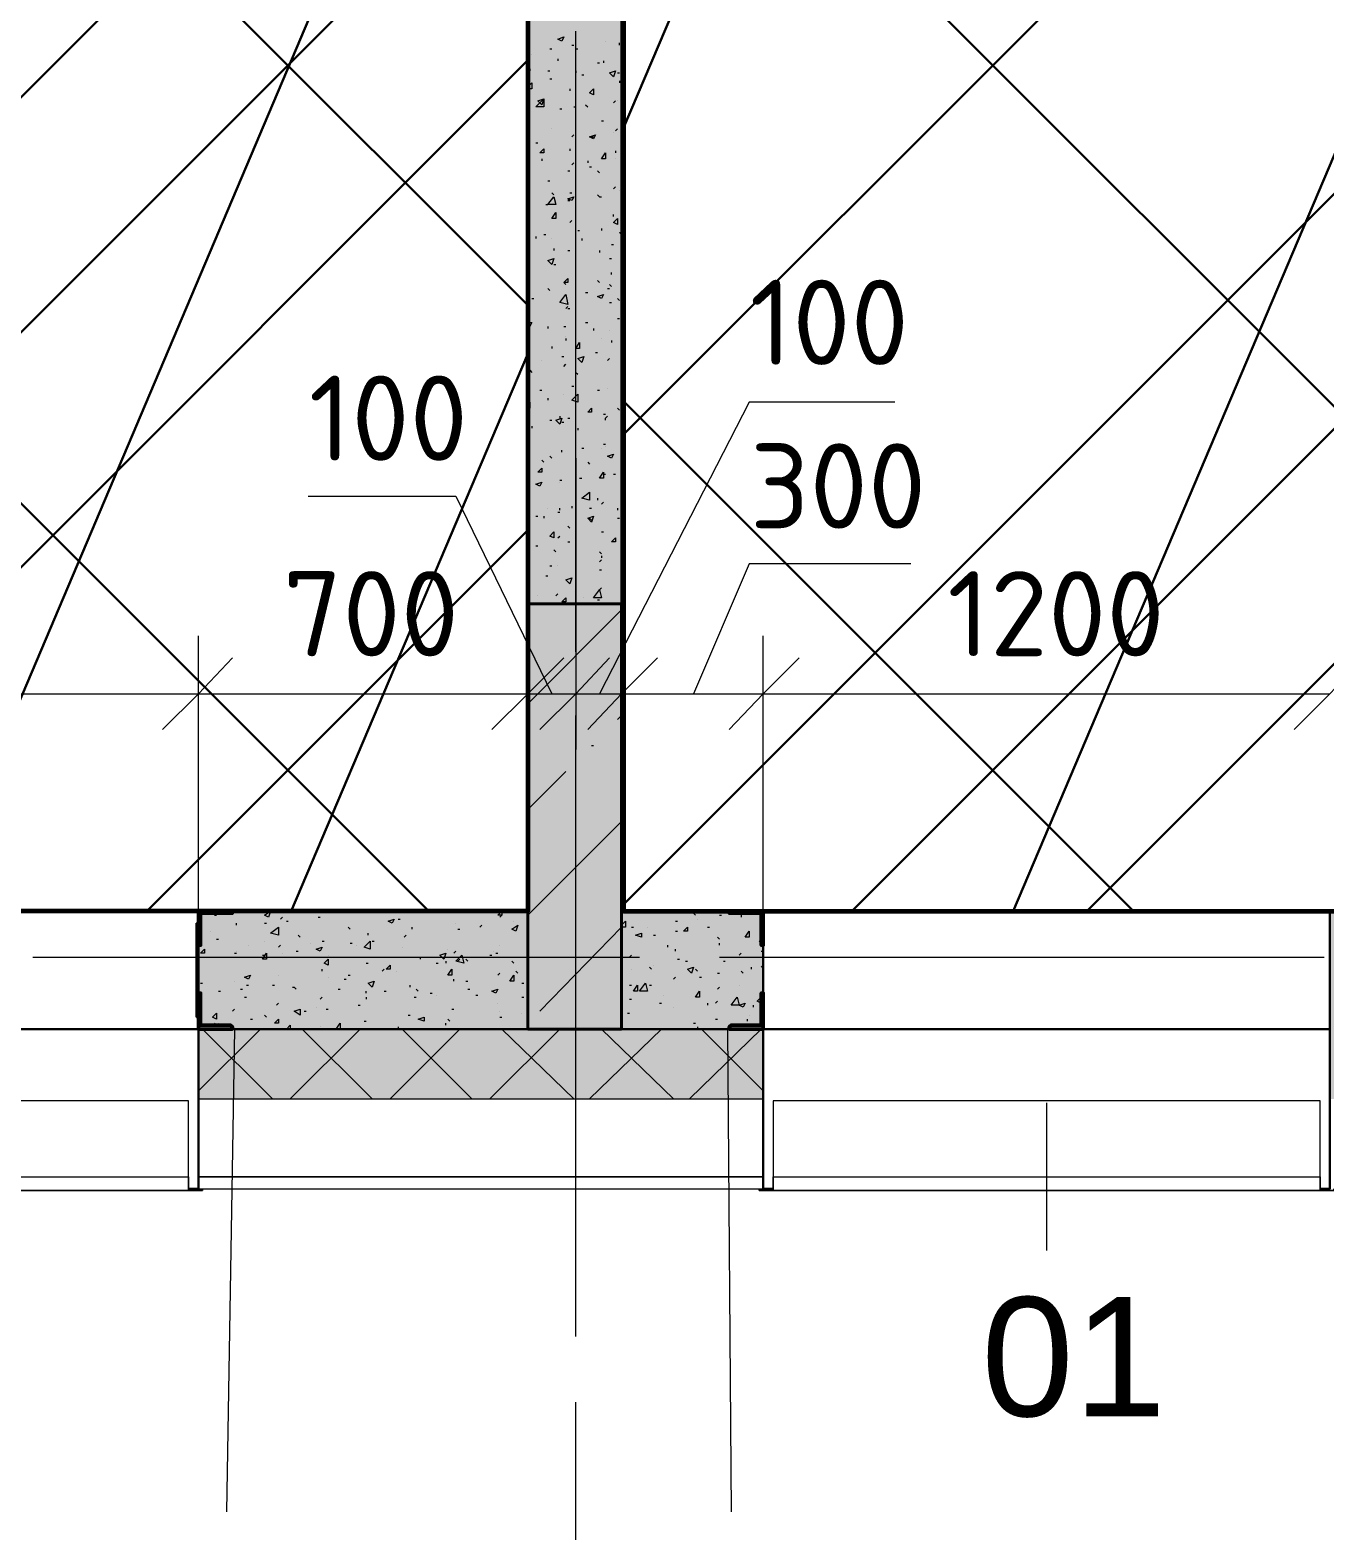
# Model space of a CAD drawing. Header units: millimetres. Extents: x -84737 to 172119, y -43083 to 59399.
# Drawn here: x 110847 to 113594, y 32030 to 35213 of the extents above; entities that cross this region are included whole.
import ezdxf

# ---------------------------------------------------------------- set-up
doc = ezdxf.new("R2010")
doc.units = ezdxf.units.MM
for name, color, linetype, lineweight in [('11) Плинтус ПЛ-2', 70, 'Continuous', 30), ('12) Наливной пол', 150, 'Continuous', 30), ('15) Штукатурка стен СТ-1.1', 161, 'Continuous', 60), ('16) Краска СТ-1.1 стена', 5, 'Continuous', 60), ('18) Краска ПТ-1 потолок', 31, 'Continuous', 30), ('20) Шпакл. баз. фин Стена', 40, 'Continuous', 60), ('22) Шпакл. баз. фин. Потолок', 102, 'Continuous', 30), ('8) Линолеум Л-1.1', 130, 'Continuous', 30)]:
    doc.layers.add(name, color=color, linetype=linetype, lineweight=lineweight)
doc.layers.add('PDF _Геометрия', color=7, linetype='Continuous')
doc.layers.add('PDF _Текст', color=7, linetype='Continuous')
doc.layers.add('PDF _Сплошная заливка', color=7, linetype='Continuous', true_color=0xffffff)
doc.styles.add('PDF GOSTCommon', font='arial.ttf')
doc.styles.add('PDF ISOCPEUR', font='isocpeur.ttf')

msp = doc.modelspace()

# ---------------------------------------------------------------- hatches: boundary and pattern name
at = {"layer": '12) Наливной пол'}
h = msp.add_hatch(dxfattribs=at)
h.set_pattern_fill('ANSI31', color=256, scale=222)
h.paths.add_polyline_path([(114514.8, 42635.7), (112106.2, 42635.7), (112106.2, 33344.1), (114514.8, 33344.1)])
h.paths.add_polyline_path([(124026.4, 38444.9), (124026.4, 33348.3), (114586.7, 33348.3), (114586.7, 39884.2), (116707.5, 39884.2), (116707.5, 38444.9)])
h.paths.add_polyline_path([(129605.6, 33344.1), (124106.9, 33344.1), (124106.9, 43647.4), (129605.6, 43647.4)])
h.paths.add_polyline_path([(109494.4, 42635.7), (111903, 42635.7), (111903, 33344.1), (109494.4, 33344.1)])
h.paths.add_polyline_path([(99982.7, 38444.9), (99982.7, 33348.3), (109422.4, 33348.3), (109422.4, 39884.2), (107301.6, 39884.2), (107301.6, 38444.9)])
h.paths.add_polyline_path([(94403.5, 33344.1), (99902.3, 33344.1), (99902.3, 43647.4), (94403.5, 43647.4)])
at = {"layer": '18) Краска ПТ-1 потолок'}
h = msp.add_hatch(dxfattribs=at)
h.set_pattern_fill('ANSI32', color=256, scale=222, angle=22)
h.paths.add_polyline_path([(114514.8, 42635.7), (112106.2, 42635.7), (112106.2, 33344.1), (114514.8, 33344.1)])
h.paths.add_polyline_path([(124026.4, 38444.9), (124026.4, 33348.3), (114586.7, 33348.3), (114586.7, 39884.2), (116707.5, 39884.2), (116707.5, 38444.9)])
h.paths.add_polyline_path([(129605.6, 33344.1), (124106.9, 33344.1), (124106.9, 43647.4), (129605.6, 43647.4)])
h.paths.add_polyline_path([(109494.4, 42635.7), (111903, 42635.7), (111903, 33344.1), (109494.4, 33344.1)])
h.paths.add_polyline_path([(99982.7, 38444.9), (99982.7, 33348.3), (109422.4, 33348.3), (109422.4, 39884.2), (107301.6, 39884.2), (107301.6, 38444.9)])
h.paths.add_polyline_path([(94403.5, 33344.1), (99902.3, 33344.1), (99902.3, 43647.4), (94403.5, 43647.4)])
h = msp.add_hatch(dxfattribs=at)
h.set_pattern_fill('ANSI32', color=256, scale=222, angle=22)
h.paths.add_polyline_path([(114514.8, 42635.7), (112106.2, 42635.7), (112106.2, 33344.1), (114514.8, 33344.1)])
h.paths.add_polyline_path([(124026.4, 38444.9), (124026.4, 33348.3), (114586.7, 33348.3), (114586.7, 39884.2), (116707.5, 39884.2), (116707.5, 38444.9)])
h.paths.add_polyline_path([(129605.6, 33344.1), (124106.9, 33344.1), (124106.9, 43647.4), (129605.6, 43647.4)])
h.paths.add_polyline_path([(109494.4, 42635.7), (111903, 42635.7), (111903, 33344.1), (109494.4, 33344.1)])
h.paths.add_polyline_path([(99982.7, 38444.9), (99982.7, 33348.3), (109422.4, 33348.3), (109422.4, 39884.2), (107301.6, 39884.2), (107301.6, 38444.9)])
h.paths.add_polyline_path([(94403.5, 33344.1), (99902.3, 33344.1), (99902.3, 43647.4), (94403.5, 43647.4)])
at = {"layer": '22) Шпакл. баз. фин. Потолок'}
h = msp.add_hatch(dxfattribs=at)
h.set_pattern_fill('ANSI37', color=256, scale=333)
h.paths.add_polyline_path([(114514.8, 42635.7), (112106.2, 42635.7), (112106.2, 33344.1), (114514.8, 33344.1)])
h.paths.add_polyline_path([(124026.4, 38444.9), (124026.4, 33348.3), (114586.7, 33348.3), (114586.7, 39884.2), (116707.5, 39884.2), (116707.5, 38444.9)])
h.paths.add_polyline_path([(129605.6, 33344.1), (124106.9, 33344.1), (124106.9, 43647.4), (129605.6, 43647.4)])
h.paths.add_polyline_path([(109494.4, 42635.7), (111903, 42635.7), (111903, 33344.1), (109494.4, 33344.1)])
h.paths.add_polyline_path([(99982.7, 38444.9), (99982.7, 33348.3), (109422.4, 33348.3), (109422.4, 39884.2), (107301.6, 39884.2), (107301.6, 38444.9)])
h.paths.add_polyline_path([(94403.5, 33344.1), (99902.3, 33344.1), (99902.3, 43647.4), (94403.5, 43647.4)])
h = msp.add_hatch(dxfattribs=at)
h.set_pattern_fill('ANSI37', color=256, scale=333)
h.paths.add_polyline_path([(114514.8, 42635.7), (112106.2, 42635.7), (112106.2, 33344.1), (114514.8, 33344.1)])
h.paths.add_polyline_path([(124026.4, 38444.9), (124026.4, 33348.3), (114586.7, 33348.3), (114586.7, 39884.2), (116707.5, 39884.2), (116707.5, 38444.9)])
h.paths.add_polyline_path([(129605.6, 33344.1), (124106.9, 33344.1), (124106.9, 43647.4), (129605.6, 43647.4)])
h.paths.add_polyline_path([(109494.4, 42635.7), (111903, 42635.7), (111903, 33344.1), (109494.4, 33344.1)])
h.paths.add_polyline_path([(99982.7, 38444.9), (99982.7, 33348.3), (109422.4, 33348.3), (109422.4, 39884.2), (107301.6, 39884.2), (107301.6, 38444.9)])
h.paths.add_polyline_path([(94403.5, 33344.1), (99902.3, 33344.1), (99902.3, 43647.4), (94403.5, 43647.4)])
at = {"layer": '8) Линолеум Л-1.1'}
h = msp.add_hatch(dxfattribs=at)
h.set_pattern_fill('ANSI31', color=256, scale=222)
h.paths.add_polyline_path([(114514.8, 42635.7), (112106.2, 42635.7), (112106.2, 33344.1), (114514.8, 33344.1)])
h.paths.add_polyline_path([(124026.4, 38444.9), (124026.4, 33348.3), (114586.7, 33348.3), (114586.7, 39884.2), (116707.5, 39884.2), (116707.5, 38444.9)])
h.paths.add_polyline_path([(129605.6, 33344.1), (124106.9, 33344.1), (124106.9, 43647.4), (129605.6, 43647.4)])
h.paths.add_polyline_path([(109494.4, 42635.7), (111903, 42635.7), (111903, 33344.1), (109494.4, 33344.1)])
h.paths.add_polyline_path([(99982.7, 38444.9), (99982.7, 33348.3), (109422.4, 33348.3), (109422.4, 39884.2), (107301.6, 39884.2), (107301.6, 38444.9)])
h.paths.add_polyline_path([(94403.5, 33344.1), (99902.3, 33344.1), (99902.3, 43647.4), (94403.5, 43647.4)])
at = {"layer": 'PDF _Сплошная заливка', "transparency": 33554559}
h = msp.add_hatch(color=256, dxfattribs=at)
h.paths.add_polyline_path([(107602.2, 33094.3), (107602.2, 33344.1), (107301.6, 33344.1), (107301.6, 33094.3)])
h.paths.add_polyline_path([(111204.5, 33344.1), (111204.5, 33094.3), (111903, 33094.3), (111903, 33344.1)])
h.paths.add_polyline_path([(110002.3, 33094.3), (110002.3, 33344.1), (108804.4, 33344.1), (108804.4, 33094.3)])
h = msp.add_hatch(color=256, dxfattribs=at)
h.paths.add_polyline_path([(112402.5, 33094.3), (112402.5, 33344.1), (112101.9, 33344.1), (112101.9, 33094.3)])
h.paths.add_polyline_path([(116402.7, 33344.1), (116402.7, 33094.3), (116703.3, 33094.3), (116703.3, 33344.1)])
h.paths.add_polyline_path([(114802.6, 33094.3), (114802.6, 33344.1), (113604.7, 33344.1), (113604.7, 33094.3)])
h = msp.add_hatch(color=256, dxfattribs=at)
h.paths.add_polyline_path([(96003.6, 32946.2), (96003.6, 33094.3), (94153.8, 33094.3), (94153.8, 32946.2)])
h.paths.add_polyline_path([(124403.2, 32946.2), (124403.2, 33094.3), (123205.2, 33094.3), (123205.2, 32946.2)])
h.paths.add_polyline_path([(126803.3, 32946.2), (126803.3, 33094.3), (125605.4, 33094.3), (125605.4, 32946.2)])
h.paths.add_polyline_path([(117604.9, 32946.2), (117604.9, 33094.3), (116402.7, 33094.3), (116402.7, 32946.2)])
h.paths.add_polyline_path([(120005, 32946.2), (120005, 33094.3), (118802.9, 33094.3), (118802.9, 32946.2)])
h.paths.add_polyline_path([(112402.5, 32946.2), (112402.5, 33094.3), (111204.5, 33094.3), (111204.5, 32946.2)])
h.paths.add_polyline_path([(114802.6, 32946.2), (114802.6, 33094.3), (113604.7, 33094.3), (113604.7, 32946.2)])
h.paths.add_polyline_path([(107602.2, 32946.2), (107602.2, 33094.3), (106404.2, 33094.3), (106404.2, 32946.2)])
h.paths.add_polyline_path([(110002.3, 32946.2), (110002.3, 33094.3), (108804.4, 33094.3), (108804.4, 32946.2)])
h.paths.add_polyline_path([(100803.9, 32946.2), (100803.9, 33094.3), (99601.7, 33094.3), (99601.7, 32946.2)])
h.paths.add_polyline_path([(105202, 32946.2), (105202, 33094.3), (104004.1, 33094.3), (104004.1, 32946.2)])
h.paths.add_polyline_path([(128005.5, 33094.3), (128005.5, 32946.2), (129855.4, 32946.2), (129855.4, 33094.3)])
h.paths.add_polyline_path([(98403.8, 32946.2), (98403.8, 33094.3), (97201.6, 33094.3), (97201.6, 32946.2)])

# ---------------------------------------------------------------- linework, layer by layer
at = {"layer": '11) Плинтус ПЛ-2'}
for points in [[(109494.4, 38694.7), (109494.4, 42635.7), (111903, 42635.7), (111903, 33344.1), (109494.4, 33344.1), (109494.4, 37247)], [(114514.8, 42635.7), (112106.2, 42635.7), (112106.2, 33344.1), (114514.8, 33344.1), (114514.8, 37247)]]:
    msp.add_lwpolyline(points, dxfattribs=at)
at = {"layer": '15) Штукатурка стен СТ-1.1'}
for points in [[(111903, 42635.7), (111903, 33344.1), (109494.4, 33344.1), (109494.4, 37247)], [(112106.2, 42635.7), (112106.2, 33344.1), (114514.8, 33344.1), (114514.8, 37247)]]:
    msp.add_lwpolyline(points, dxfattribs=at)
at = {"layer": '16) Краска СТ-1.1 стена'}
for points in [[(111903, 42635.7), (111903, 33344.1), (109494.4, 33344.1), (109494.4, 37247)], [(112106.2, 42635.7), (112106.2, 33344.1), (114514.8, 33344.1), (114514.8, 37247)]]:
    msp.add_lwpolyline(points, dxfattribs=at)
at = {"layer": '20) Шпакл. баз. фин Стена'}
for points in [[(111903, 42635.7), (111903, 33344.1), (109494.4, 33344.1), (109494.4, 37247)], [(112106.2, 42635.7), (112106.2, 33344.1), (114514.8, 33344.1), (114514.8, 37247)]]:
    msp.add_lwpolyline(points, dxfattribs=at)
at = {"layer": '8) Линолеум Л-1.1'}
for points in [[(109494.4, 42635.7), (111903, 42635.7), (111903, 33344.1), (109494.4, 33344.1)], [(114514.8, 42635.7), (112106.2, 42635.7), (112106.2, 33344.1), (114514.8, 33344.1)]]:
    msp.add_lwpolyline(points, close=True, dxfattribs=at)
at = {"layer": 'PDF _Геометрия', "lineweight": 30}
for points in [[(110726.2, 33344.1), (111903, 33344.1), (111903, 42644.1), (110154.7, 42644.1)], [(112101.9, 33344.1), (114091.5, 33344.1), (112101.9, 33344.1), (112101.9, 42644.1), (114091.5, 42644.1)], [(111903, 33094.3), (111204.5, 33094.3), (111903, 33094.3), (111903, 33344.1), (111204.5, 33344.1), (111204.5, 33094.3), (110002.3, 33094.3), (110002.3, 33344.1), (108804.4, 33344.1), (108804.4, 33094.3), (107602.2, 33094.3), (107602.2, 33344.1), (107301.6, 33344.1), (107301.6, 33094.3), (107602.2, 33094.3), (107301.6, 33094.3)], [(109841.5, 33344.1), (110002.3, 33344.1), (111204.5, 33344.1), (111903, 33344.1)], [(111365.4, 33344.1), (111204.5, 33344.1)], [(116703.3, 33094.3), (116402.7, 33094.3), (116703.3, 33094.3), (116703.3, 33344.1), (116402.7, 33344.1), (116402.7, 33094.3), (114802.6, 33094.3), (114802.6, 33344.1), (113604.7, 33344.1), (113604.7, 33094.3), (112402.5, 33094.3), (112402.5, 33344.1), (112101.9, 33344.1), (112101.9, 33094.3), (112402.5, 33094.3), (112101.9, 33094.3)], [(111204.5, 33119.7), (111200.3, 33119.7), (111200.3, 33318.7), (111204.5, 33318.7)], [(110023.5, 32755.7), (110002.3, 32755.7), (110002.3, 32781.1), (110002.3, 33094.3), (111204.5, 33094.3), (111204.5, 32781.1), (111204.5, 32755.7), (111183.4, 32755.7)], [(112423.6, 32755.7), (112402.5, 32755.7), (112402.5, 32781.1), (112402.5, 33094.3), (113604.7, 33094.3), (113604.7, 32781.1), (113604.7, 32755.7), (113583.5, 32755.7)]]:
    msp.add_lwpolyline(points, dxfattribs=at)
for points in [[(111903, 37746.5), (111903, 33996), (112101.9, 33996), (112101.9, 37746.5)], [(111204.5, 33318.7), (111204.5, 33119.7), (111200.3, 33119.7), (111200.3, 33318.7)]]:
    msp.add_lwpolyline(points, close=True, dxfattribs=at)
at = {"layer": 'PDF _Геометрия', "lineweight": 9}
for points in [[(112004.6, 34211.9), (112004.6, 35210.9)], [(111996.1, 35181.2), (112000.3, 35181.2)], [(112068.1, 35189.7), (112068.1, 35189.7)], [(112097.7, 35181.2), (112097.7, 35185.5)], [(111911.4, 35160.1), (111911.4, 35160.1)], [(111949.5, 35172.8), (111953.8, 35172.8)], [(111966.5, 35151.6), (111966.5, 35147.4)], [(112004.6, 35172.8), (112008.8, 35172.8)], [(112004.6, 35092.4), (112004.6, 35147.4)], [(112063.8, 35147.4), (112063.8, 35143.1)], [(111907.2, 35130.4), (111907.2, 35126.2)], [(111945.3, 35126.2), (111949.5, 35126.2)], [(112004.6, 35126.2), (112004.6, 35122)], [(112004.6, 35109.3), (112004.6, 35113.5)], [(112017.3, 35117.8), (112021.5, 35117.8)], [(112051.1, 35143.1), (112055.4, 35143.1)], [(112093.5, 35122), (112097.7, 35122)], [(112101.9, 35122), (112101.9, 35117.8)], [(111903, 35092.4), (111911.4, 35100.8), (111911.4, 35088.1), (111903, 35088.1)], [(111903, 35100.8), (111907.2, 35100.8)], [(111907.2, 35096.6), (111911.4, 35100.8)], [(111949.5, 35109.3), (111953.8, 35109.3)], [(111991.9, 35088.1), (111991.9, 35083.9)], [(112097.7, 35105.1), (112097.7, 35100.8)], [(111928.4, 35058.5), (111932.6, 35054.3)], [(112000.3, 35050), (112004.6, 35050)], [(112025.7, 35054.3), (112030, 35050)], [(112085, 35058.5), (112089.2, 35062.7)], [(112093.5, 35062.7), (112093.5, 35062.7)], [(111903, 35037.3), (111903, 35037.3)], [(111907.2, 35037.3), (111907.2, 35037.3)], [(111970.7, 35045.8), (111974.9, 35045.8)], [(112059.6, 35020.4), (112063.8, 35020.4)], [(111953.8, 35003.5), (111953.8, 35003.5)], [(111996.1, 34986.5), (112000.3, 34990.8)], [(112038.4, 34986.5), (112042.7, 34986.5)], [(112085, 34995), (112085, 34995)], [(112089.2, 34999.2), (112093.5, 35003.5)], [(111903, 34973.8), (111907.2, 34978.1)], [(111919.9, 34973.8), (111924.1, 34973.8)], [(111991.9, 34961.1), (111991.9, 34956.9)], [(112089.2, 34956.9), (112089.2, 34952.7)], [(111932.6, 34940), (111932.6, 34935.7)], [(111996.1, 34927.3), (112000.3, 34931.5)], [(112030, 34935.7), (112030, 34931.5)], [(112034.2, 34923), (112038.4, 34923)], [(112089.2, 34940), (112089.2, 34940)], [(111903, 34914.6), (111903, 34918.8)], [(111945.3, 34893.4), (111949.5, 34893.4)], [(111987.6, 34914.6), (111991.9, 34914.6)], [(112004.6, 33894.4), (112004.6, 34893.4)], [(112051.1, 34914.6), (112055.4, 34910.3)], [(111953.8, 34868), (111958, 34863.8)], [(111991.9, 34868), (111996.1, 34868)], [(112051.1, 34863.8), (112055.4, 34859.5), (112059.6, 34859.5)], [(112085, 34876.5), (112089.2, 34880.7)], [(112097.7, 34872.2), (112097.7, 34872.2)], [(111941.1, 34842.6), (111945.3, 34842.6)], [(111987.6, 34851.1), (111991.9, 34851.1), (111987.6, 34855.3)], [(111991.9, 34804.5), (111996.1, 34808.7)], [(112085, 34817.2), (112085, 34821.4)], [(111919.9, 34774.9), (111919.9, 34770.6)], [(111936.8, 34779.1), (111941.1, 34779.1)], [(111953.8, 34770.6), (111953.8, 34770.6)], [(112008.8, 34787.6), (112013, 34787.6)], [(112017.3, 34770.6), (112017.3, 34766.4)], [(112059.6, 34791.8), (112059.6, 34787.6)], [(112101.9, 34779.1), (112097.7, 34783.3), (112101.9, 34783.3)], [(111958, 34749.5), (111958, 34745.2)], [(111987.6, 34745.2), (111991.9, 34745.2)], [(112055.4, 34745.2), (112055.4, 34741)], [(112080.8, 34757.9), (112085, 34757.9)], [(111958, 34715.6), (111962.2, 34715.6)], [(112076.5, 34728.3), (112080.8, 34728.3)], [(112080.8, 34694.4), (112080.8, 34698.7)], [(111979.2, 34677.5), (111983.4, 34673.3)], [(111987.6, 34686), (111987.6, 34686)], [(112051.1, 34681.7), (112055.4, 34677.5)], [(112076.5, 34673.3), (112080.8, 34669)], [(111911.4, 34643.6), (111915.7, 34643.6)], [(111945.3, 34664.8), (111949.5, 34660.6)], [(112025.7, 34656.3), (112030, 34656.3)], [(112072.3, 34664.8), (112076.5, 34664.8)], [(112076.5, 34635.2), (112080.8, 34635.2)], [(112093.5, 34643.6), (112097.7, 34639.4)], [(111983.4, 34622.5), (111987.6, 34626.7)], [(111987.6, 34622.5), (111991.9, 34622.5)], [(111903, 34592.9), (111911.4, 34592.9), (111907.2, 34584.4), (111903, 34588.6)], [(111945.3, 34584.4), (111945.3, 34580.2)], [(111979.2, 34584.4), (111983.4, 34584.4)], [(112025.7, 34592.9), (112030, 34592.9)], [(112042.7, 34580.2), (112042.7, 34575.9)], [(112076.5, 34575.9), (112076.5, 34575.9)], [(112093.5, 34601.3), (112097.7, 34601.3)], [(111953.8, 34542.1), (111953.8, 34537.8)], [(111983.4, 34563.2), (111983.4, 34563.2)], [(111983.4, 34559), (111983.4, 34554.8)], [(112059.6, 34559), (112059.6, 34559)], [(112080.8, 34554.8), (112080.8, 34550.5)], [(111932.6, 34512.4), (111932.6, 34512.4)], [(111974.9, 34520.9), (111979.2, 34520.9)], [(112046.9, 34529.4), (112051.1, 34529.4)], [(112072.3, 34512.4), (112076.5, 34516.7)], [(111907.2, 34491.3), (111911.4, 34487)], [(111979.2, 34499.7), (111983.4, 34504)], [(112004.6, 34487), (112008.8, 34482.8)], [(112101.9, 34482.8), (112101.9, 34482.8)], [(111928.4, 34448.9), (111932.6, 34448.9)], [(111996.1, 34457.4), (112000.3, 34457.4)], [(112051.1, 34448.9), (112055.4, 34448.9)], [(112072.3, 34453.2), (112072.3, 34453.2)], [(111903, 34419.3), (111907.2, 34423.5), (111907.2, 34410.8), (111903, 34410.8)], [(111945.3, 34432), (111945.3, 34427.8)], [(111979.2, 34440.5), (111979.2, 34440.5)], [(112681.9, 34423.5), (112372.8, 34423.5), (112055.4, 33805.5)], [(111949.5, 34385.4), (111953.8, 34385.4)], [(111970.7, 34393.9), (111970.7, 34389.7)], [(111974.9, 34381.2), (111979.2, 34381.2)], [(111987.6, 34389.7), (111991.9, 34389.7)], [(112063.8, 34398.1), (112068.1, 34398.1)], [(112068.1, 34385.4), (112068.1, 34389.7), (112072.3, 34393.9)], [(112093.5, 34410.8), (112097.7, 34406.6)], [(111911.4, 34372.7), (111911.4, 34368.5)], [(112008.8, 34368.5), (112008.8, 34364.3)], [(111974.9, 34317.7), (111974.9, 34321.9)], [(112017.3, 34326.2), (112021.5, 34326.2)], [(112059.6, 34326.2), (112059.6, 34326.2)], [(112063.8, 34334.6), (112068.1, 34334.6)], [(112068.1, 34330.4), (112068.1, 34330.4)], [(111903, 34313.5), (111907.2, 34313.5)], [(111903, 34305), (111903, 33805.5), (111903, 33687)], [(111932.6, 34300.8), (111936.8, 34296.5)], [(111949.5, 34309.2), (111953.8, 34305)], [(112004.6, 34305), (112004.6, 33805.5), (112004.6, 33687)], [(112030, 34296.5), (112034.2, 34292.3)], [(112101.9, 34305), (112101.9, 33805.5), (112101.9, 33687)], [(111970.7, 34258.4), (111974.9, 34258.4)], [(111970.7, 34254.2), (111970.7, 34254.2)], [(112013, 34262.7), (112017.3, 34262.7)], [(112063.8, 34271.1), (112068.1, 34271.1)], [(112085, 34271.1), (112089.2, 34271.1)], [(111437.3, 34224.6), (111750.6, 34224.6), (111953.8, 33805.5)], [(112051.1, 34220.3), (112051.1, 34216.1)], [(111945.3, 34199.2), (111945.3, 34199.2)], [(111966.5, 34190.7), (111970.7, 34190.7)], [(111970.7, 34194.9), (111970.7, 34199.2)], [(111996.1, 34203.4), (111996.1, 34199.2)], [(112034.2, 34199.2), (112038.4, 34199.2)], [(112059.6, 34207.6), (112063.8, 34211.9)], [(112093.5, 34199.2), (112093.5, 34194.9)], [(111919.9, 34182.2), (111924.1, 34182.2)], [(111936.8, 34182.2), (111936.8, 34178)], [(111987.6, 34161.1), (111991.9, 34156.8)], [(112034.2, 34178), (112038.4, 34173.8)], [(112093.5, 34178), (112097.7, 34178)], [(111966.5, 34135.7), (111970.7, 34139.9)], [(111987.6, 34127.2), (111991.9, 34127.2)], [(112059.6, 34148.4), (112063.8, 34148.4)], [(111919.9, 34118.7), (111924.1, 34118.7)], [(111958, 34110.3), (111962.2, 34106.1)], [(112055.4, 34106.1), (112059.6, 34101.8)], [(112059.6, 34097.6), (112059.6, 34093.4)], [(111949.5, 34076.4), (111953.8, 34076.4)], [(111966.5, 34076.4), (111966.5, 34076.4)], [(112055.4, 34084.9), (112059.6, 34089.1)], [(112055.4, 34068), (112059.6, 34068)], [(112101.9, 34076.4), (112101.9, 34076.4)], [(112715.7, 34080.7), (112372.8, 34080.7), (112254.3, 33805.5)], [(111941.1, 34055.3), (111945.3, 34055.3)], [(112055.4, 34025.6), (112059.6, 34029.9)], [(111924.1, 34012.9), (111924.1, 34012.9)], [(111962.2, 34012.9), (111966.5, 34017.2)], [(112004.6, 33957.9), (112004.6, 34008.7)], [(112021.5, 34008.7), (112021.5, 34008.7)], [(112051.1, 34004.5), (112055.4, 34004.5)], [(111903, 33784.3), (112101.9, 33983.3)], [(112008.8, 33996), (112008.8, 33996)], [(111204.5, 33306), (111204.5, 33805.5), (111204.5, 33928.3)], [(112402.5, 33306), (112402.5, 33805.5), (112402.5, 33928.3)], [(94280.8, 33805.5), (95102, 33805.5), (96003.6, 33805.5), (97201.6, 33805.5), (98403.8, 33805.5), (99601.7, 33805.5), (99902.3, 33805.5), (100803.9, 33805.5), (104004.1, 33805.5), (105202, 33805.5), (106404.2, 33805.5), (107301.6, 33805.5), (107602.2, 33805.5), (108804.4, 33805.5), (109422.4, 33805.5), (110002.3, 33805.5), (111204.5, 33805.5), (111903, 33805.5), (112004.6, 33805.5), (112101.9, 33805.5), (112402.5, 33805.5), (113604.7, 33805.5)], [(112004.6, 32755.7), (112004.6, 33758.9)], [(112093.5, 33750.5), (112101.9, 33758.9)], [(112004.6, 33640.4), (112004.6, 33695.4)], [(112038.4, 33695.4), (112042.7, 33695.4)], [(111903, 33560), (111983.4, 33640.4)], [(111903, 33335.6), (112101.9, 33534.6)], [(112004.6, 32442.5), (112004.6, 33441.5)], [(111238.4, 33335.6), (111242.6, 33335.6)], [(111378.1, 33327.2), (111382.3, 33331.4)], [(111458.5, 33331.4), (111462.7, 33331.4)], [(111471.2, 33339.9), (111471.2, 33344.1)], [(111737.9, 33344.1), (111737.9, 33344.1)], [(111843.7, 33331.4), (111847.9, 33335.6)], [(112157, 33344.1), (112161.2, 33339.9)], [(112254.3, 33339.9), (112258.6, 33335.6)], [(112309.3, 33335.6), (112313.6, 33335.6)], [(112355.9, 33335.6), (112355.9, 33331.4)], [(112368.6, 33344.1), (112372.8, 33344.1)], [(111229.9, 33301.8), (111229.9, 33301.8)], [(111284.9, 33314.5), (111284.9, 33318.7)], [(111344.2, 33318.7), (111348.4, 33318.7)], [(111390.8, 33322.9), (111395, 33322.9)], [(111522, 33310.2), (111526.2, 33306)], [(111564.3, 33293.3), (111564.3, 33297.5)], [(111627.8, 33327.2), (111632.1, 33327.2)], [(111657.5, 33306), (111657.5, 33310.2)], [(111750.6, 33318.7), (111750.6, 33318.7)], [(111754.8, 33306), (111759.1, 33306)], [(111801.4, 33310.2), (111805.6, 33314.5)], [(111873.3, 33322.9), (111873.3, 33322.9)], [(112101.9, 33314.5), (112110.4, 33322.9), (112110.4, 33310.2), (112101.9, 33310.2), (111928.4, 33132.4)], [(112123.1, 33310.2), (112127.3, 33310.2)], [(112157, 33310.2), (112157, 33310.2)], [(112216.2, 33322.9), (112220.5, 33322.9)], [(112216.2, 33301.8), (112220.5, 33301.8)], [(112262.8, 33327.2), (112262.8, 33327.2)], [(112283.9, 33310.2), (112288.2, 33310.2)], [(112402.5, 33327.2), (112402.5, 33327.2)], [(111204.5, 33284.8), (111204.5, 33284.8)], [(111204.5, 33280.6), (111204.5, 33284.8)], [(111242.6, 33284.8), (111246.9, 33284.8)], [(111310.3, 33272.1), (111310.3, 33272.1)], [(111344.2, 33280.6), (111344.2, 33280.6)], [(111373.8, 33267.9), (111378.1, 33272.1)], [(111416.2, 33293.3), (111420.4, 33289.1)], [(111441.6, 33276.4), (111441.6, 33276.4)], [(111467, 33280.6), (111471.2, 33280.6)], [(111526.2, 33276.4), (111530.5, 33276.4)], [(111538.9, 33272.1), (111538.9, 33272.1)], [(111572.8, 33280.6), (111577, 33280.6)], [(111636.3, 33267.9), (111636.3, 33267.9)], [(111640.5, 33289.1), (111644.8, 33293.3)], [(111843.7, 33272.1), (111843.7, 33272.1)], [(112169.7, 33293.3), (112173.9, 33293.3)], [(112199.3, 33272.1), (112199.3, 33267.9)], [(112305.1, 33289.1), (112309.3, 33284.8)], [(112309.3, 33272.1), (112309.3, 33276.4)], [(112402.5, 33272.1), (112394, 33280.6), (112402.5, 33280.6)], [(112402.5, 33284.8), (112402.5, 33289.1)], [(110853.2, 33246.7), (111856.4, 33246.7)], [(110887, 33246.7), (110942.1, 33246.7)], [(111141, 33246.7), (112140, 33246.7)], [(111204.5, 33255.2), (111204.5, 33251)], [(111280.7, 33255.2), (111284.9, 33255.2)], [(111284.9, 33259.4), (111284.9, 33259.4)], [(111297.6, 33246.7), (111297.6, 33246.7)], [(111340, 33251), (111344.2, 33251)], [(111382.3, 33255.2), (111382.3, 33255.2)], [(111411.9, 33259.4), (111416.2, 33259.4)], [(111479.7, 33251), (111479.7, 33251)], [(111560.1, 33234), (111564.3, 33234)], [(111577, 33246.7), (111577, 33246.7)], [(111653.2, 33246.7), (111657.5, 33246.7)], [(111674.4, 33246.7), (111674.4, 33242.5)], [(111708.3, 33234), (111712.5, 33234)], [(111729.4, 33238.3), (111729.4, 33234)], [(111733.7, 33263.7), (111733.7, 33263.7)], [(111746.4, 33255.2), (111750.6, 33259.4)], [(111754.8, 33238.3), (111759.1, 33242.5)], [(111771.7, 33242.5), (111776, 33238.3)], [(111822.5, 33251), (111826.8, 33251)], [(111831, 33259.4), (111831, 33259.4)], [(111835.2, 33255.2), (111839.5, 33255.2)], [(111869.1, 33238.3), (111873.3, 33234)], [(112055.4, 33246.7), (112106.2, 33246.7)], [(112118.9, 33246.7), (112123.1, 33251)], [(112123.1, 33246.7), (112127.3, 33246.7)], [(112216.2, 33259.4), (112216.2, 33263.7)], [(112220.5, 33242.5), (112224.7, 33242.5)], [(112237.4, 33238.3), (112241.6, 33238.3)], [(112309.3, 33246.7), (113308.3, 33246.7)], [(112317.8, 33238.3), (112322, 33238.3)], [(112339, 33246.7), (112394, 33246.7)], [(112351.7, 33251), (112355.9, 33255.2)], [(112398.2, 33259.4), (112402.5, 33259.4)], [(112593, 33246.7), (113592, 33246.7)], [(113507.3, 33246.7), (113562.3, 33246.7)], [(111373.8, 33208.6), (111373.8, 33208.6)], [(111467, 33217.1), (111467, 33221.3)], [(111479.7, 33204.4), (111479.7, 33204.4)], [(111522, 33208.6), (111526.2, 33208.6)], [(111594, 33217.1), (111598.2, 33221.3)], [(111623.6, 33217.1), (111623.6, 33217.1)], [(111839.5, 33208.6), (111843.7, 33212.9)], [(111877.6, 33217.1), (111881.8, 33212.9)], [(112123.1, 33221.3), (112123.1, 33221.3)], [(112161.2, 33225.6), (112165.4, 33221.3)], [(112169.7, 33229.8), (112169.7, 33229.8)], [(112212, 33200.2), (112216.2, 33204.4)], [(112258.6, 33221.3), (112262.8, 33217.1)], [(112267, 33204.4), (112271.2, 33204.4)], [(112305.1, 33212.9), (112309.3, 33212.9)], [(112355.9, 33217.1), (112360.1, 33212.9)], [(112377.1, 33225.6), (112377.1, 33221.3)], [(112398.2, 33225.6), (112402.5, 33229.8)], [(111208.8, 33191.7), (111213, 33191.7)], [(111246.9, 33174.8), (111251.1, 33174.8)], [(111280.7, 33195.9), (111280.7, 33195.9)], [(111293.4, 33179), (111297.6, 33179)], [(111306.1, 33187.5), (111310.3, 33187.5)], [(111361.1, 33187.5), (111365.4, 33187.5)], [(111403.5, 33183.2), (111407.7, 33183.2), (111411.9, 33179)], [(111500.8, 33179), (111505.1, 33179)], [(111513.5, 33200.2), (111517.8, 33200.2)], [(111560.1, 33170.5), (111560.1, 33174.8)], [(111598.2, 33174.8), (111602.4, 33174.8)], [(111653.2, 33183.2), (111653.2, 33187.5)], [(111665.9, 33179), (111670.2, 33174.8)], [(111695.6, 33170.5), (111699.8, 33170.5)], [(111746.4, 33195.9), (111746.4, 33200.2)], [(111771.7, 33195.9), (111776, 33195.9)], [(111776, 33179), (111780.2, 33179)], [(111890.3, 33191.7), (111894.5, 33191.7)], [(112118.9, 33187.5), (112123.1, 33187.5)], [(112161.2, 33187.5), (112165.4, 33187.5)], [(112305.1, 33179), (112309.3, 33183.2)], [(112351.7, 33187.5), (112351.7, 33187.5)], [(111301.9, 33162.1), (111306.1, 33162.1)], [(111369.6, 33145.1), (111373.8, 33149.4)], [(111454.3, 33140.9), (111454.3, 33140.9)], [(111462.7, 33157.8), (111467, 33162.1)], [(111543.2, 33145.1), (111547.4, 33145.1)], [(111560.1, 33162.1), (111560.1, 33157.8)], [(111661.7, 33162.1), (111665.9, 33162.1)], [(111708.3, 33166.3), (111708.3, 33166.3)], [(111792.9, 33166.3), (111797.1, 33166.3)], [(111839.5, 33149.4), (111839.5, 33149.4)], [(111890.3, 33162.1), (111894.5, 33162.1)], [(112118.9, 33157.8), (112123.1, 33157.8)], [(112182.4, 33149.4), (112186.6, 33149.4)], [(112190.8, 33166.3), (112190.8, 33166.3)], [(112212, 33140.9), (112212, 33140.9)], [(112283.9, 33149.4), (112283.9, 33145.1)], [(112300.9, 33149.4), (112305.1, 33153.6)], [(112381.3, 33145.1), (112381.3, 33140.9)], [(112398.2, 33166.3), (112402.5, 33166.3)], [(111204.5, 33115.5), (111204.5, 33124)], [(111204.5, 33115.5), (111204.5, 33115.5)], [(111238.4, 33107), (111242.6, 33102.8)], [(111246.9, 33107), (111246.9, 33107)], [(111276.5, 33132.4), (111280.7, 33136.7)], [(111314.6, 33115.5), (111318.8, 33115.5)], [(111344.2, 33124), (111348.4, 33119.7)], [(111428.9, 33132.4), (111433.1, 33132.4)], [(111475.4, 33136.7), (111479.7, 33136.7)], [(111496.6, 33094.3), (111505.1, 33107), (111505.1, 33094.3)], [(111555.9, 33111.3), (111560.1, 33111.3)], [(111649, 33124), (111653.2, 33124)], [(111729.4, 33102.8), (111729.4, 33107)], [(111733.7, 33115.5), (111737.9, 33111.3)], [(111742.1, 33136.7), (111746.4, 33136.7)], [(111843.7, 33132.4), (111843.7, 33132.4)], [(111843.7, 33119.7), (111847.9, 33119.7)], [(111890.3, 33128.2), (111890.3, 33128.2)], [(112114.6, 33128.2), (112118.9, 33128.2)], [(112254.3, 33107), (112258.6, 33107)], [(112300.9, 33115.5), (112305.1, 33115.5)], [(112368.6, 33115.5), (112368.6, 33111.3)], [(112372.8, 33124), (112372.8, 33124)], [(112394, 33102.8), (112398.2, 33107)], [(111204.5, 32963.1), (111335.7, 33094.3)], [(111361.1, 32946.2), (111213, 33094.3)], [(111280.7, 33094.3), (111263.8, 32070)], [(111390.8, 33094.3), (111399.2, 33102.8), (111399.2, 33094.3)], [(111399.2, 32946.2), (111547.4, 33094.3)], [(111572.8, 32946.2), (111424.6, 33094.3)], [(111462.7, 33098.6), (111462.7, 33098.6)], [(111610.9, 32946.2), (111759.1, 33094.3)], [(111627.8, 33098.6), (111627.8, 33094.3)], [(111784.4, 32946.2), (111636.3, 33094.3)], [(111657.5, 33094.3), (111661.7, 33094.3)], [(111822.5, 32946.2), (111970.7, 33094.3)], [(112000.3, 32946.2), (111847.9, 33094.3)], [(112034.2, 32946.2), (112186.6, 33094.3)], [(112212, 32946.2), (112059.6, 33094.3)], [(112245.9, 32946.2), (112398.2, 33094.3)], [(112262.8, 33098.6), (112262.8, 33094.3)], [(112402.5, 32963.1), (112271.2, 33094.3)], [(112326.3, 33094.3), (112334.7, 32070)], [(113003.6, 32937.7), (113003.6, 32624.5)], [(112004.6, 32506), (112004.6, 32556.8)], [(112004.6, 31303.8), (112004.6, 32302.8)], [(112004.6, 32188.5), (112004.6, 32239.3)]]:
    msp.add_lwpolyline(points, dxfattribs=at)
for points in [[(111979.2, 35198.2), (111974.9, 35189.7), (111966.5, 35193.9)], [(112089.2, 35126.2), (112085, 35113.5), (112076.5, 35122)], [(112042.7, 35088.1), (112042.7, 35075.4), (112034.2, 35079.7)], [(111936.8, 35050), (111919.9, 35050), (111936.8, 35067)], [(111936.8, 35067), (111932.6, 35054.3), (111924.1, 35062.7)], [(112046.9, 34990.8), (112042.7, 34982.3), (112034.2, 34986.5)], [(111936.8, 34961.1), (111936.8, 34952.7), (111928.4, 34952.7)], [(112068.1, 34952.7), (112068.1, 34940), (112059.6, 34940)], [(111962.2, 34842.6), (111945.3, 34842.6), (111958, 34859.5)], [(112000.3, 34859.5), (111996.1, 34851.1), (111987.6, 34855.3)], [(111962.2, 34825.7), (111962.2, 34813), (111953.8, 34813)], [(112093.5, 34813), (112093.5, 34800.3), (112085, 34804.5)], [(111958, 34728.3), (111953.8, 34715.6), (111945.3, 34724.1)], [(111987.6, 34686), (111987.6, 34677.5), (111979.2, 34677.5)], [(111987.6, 34630.9), (111970.7, 34635.2), (111983.4, 34652.1)], [(112063.8, 34652.1), (112059.6, 34643.6), (112051.1, 34647.9)], [(112013, 34550.5), (112013, 34537.8), (112004.6, 34537.8)], [(112021.5, 34520.9), (112017.3, 34508.2), (112008.8, 34516.7)], [(112008.8, 34423.5), (111996.1, 34427.8), (112008.8, 34440.5)], [(111974.9, 34389.7), (111970.7, 34377), (111962.2, 34385.4)], [(112038.4, 34410.8), (112038.4, 34402.4), (112030, 34402.4)], [(111932.6, 34283.8), (111932.6, 34275.4), (111924.1, 34275.4)], [(112085, 34313.5), (112080.8, 34305), (112072.3, 34309.2)], [(111932.6, 34254.2), (111928.4, 34245.7), (111919.9, 34250)], [(112063.8, 34275.4), (112063.8, 34262.7), (112055.4, 34262.7)], [(112034.2, 34216.1), (112017.3, 34220.3), (112034.2, 34233)], [(112042.7, 34182.2), (112038.4, 34169.5), (112030, 34178)], [(111958, 34148.4), (111958, 34135.7), (111949.5, 34139.9)], [(112089.2, 34135.7), (112089.2, 34127.2), (112080.8, 34127.2)], [(111996.1, 34051), (111991.9, 34038.3), (111983.4, 34046.8)], [(111983.4, 34008.7), (111983.4, 34000.2), (111974.9, 34000.2)], [(112059.6, 34008.7), (112042.7, 34008.7), (112055.4, 34025.6)], [(111356.9, 33344.1), (111352.7, 33331.4), (111344.2, 33335.6)], [(111847.9, 33344.1), (111847.9, 33335.6), (111839.5, 33335.6)], [(111373.8, 33293.3), (111356.9, 33297.5), (111373.8, 33310.2)], [(111619.4, 33327.2), (111615.1, 33318.7), (111606.7, 33322.9)], [(111881.8, 33314.5), (111877.6, 33301.8), (111869.1, 33306)], [(112144.3, 33297.5), (112144.3, 33289.1), (112131.6, 33293.3)], [(112241.6, 33310.2), (112241.6, 33301.8), (112233.2, 33301.8)], [(112372.8, 33301.8), (112372.8, 33289.1), (112364.4, 33289.1)], [(111467, 33267.9), (111462.7, 33259.4), (111454.3, 33263.7)], [(111568.6, 33263.7), (111555.9, 33267.9), (111568.6, 33280.6)], [(111217.2, 33263.7), (111217.2, 33255.2), (111208.8, 33255.2)], [(111348.4, 33255.2), (111348.4, 33242.5), (111340, 33242.5)], [(111479.7, 33242.5), (111479.7, 33229.8), (111471.2, 33234)], [(111729.4, 33255.2), (111725.2, 33242.5), (111716.7, 33251)], [(111767.5, 33234), (111750.6, 33238.3), (111763.3, 33251)], [(111314.6, 33208.6), (111310.3, 33200.2), (111301.9, 33204.4)], [(111610.9, 33229.8), (111610.9, 33221.3), (111602.4, 33221.3)], [(111742.1, 33221.3), (111742.1, 33208.6), (111733.7, 33208.6)], [(111873.3, 33208.6), (111873.3, 33195.9), (111864.9, 33195.9)], [(112254.3, 33225.6), (112250.1, 33212.9), (112241.6, 33221.3)], [(111577, 33195.9), (111572.8, 33183.2), (111564.3, 33191.7)], [(111839.5, 33179), (111835.2, 33170.5), (111826.8, 33174.8)], [(112135.8, 33187.5), (112135.8, 33174.8), (112127.3, 33174.8)], [(112157, 33174.8), (112140, 33174.8), (112152.7, 33191.7)], [(112267, 33174.8), (112267, 33162.1), (112258.6, 33162.1)], [(112351.7, 33145.1), (112334.7, 33145.1), (112347.4, 33162.1)], [(112364.4, 33149.4), (112360.1, 33140.9), (112351.7, 33145.1)], [(112398.2, 33162.1), (112398.2, 33149.4), (112389.8, 33153.6)], [(111242.6, 33128.2), (111242.6, 33115.5), (111234.2, 33119.7)], [(111373.8, 33115.5), (111373.8, 33107), (111365.4, 33107)], [(111420.4, 33136.7), (111420.4, 33124), (111407.7, 33132.4)], [(111682.9, 33119.7), (111682.9, 33111.3), (111670.2, 33115.5)]]:
    msp.add_lwpolyline(points, close=True, dxfattribs=at)
at = {"layer": 'PDF _Геометрия', "lineweight": 40}
msp.add_lwpolyline([(112101.9, 33094.3), (112101.9, 33996), (111903, 33996), (111903, 33094.3)], close=True, dxfattribs=at)
at = {"layer": 'PDF _Геометрия', "lineweight": 20}
for points in [[(111276.5, 33881.7), (111204.5, 33805.5), (111128.3, 33729.3)], [(111979.2, 33881.7), (111903, 33805.5), (111826.8, 33729.3)], [(112076.5, 33881.7), (112004.6, 33805.5), (111928.4, 33729.3)], [(112178.1, 33881.7), (112101.9, 33805.5), (112030, 33729.3)], [(112478.7, 33881.7), (112402.5, 33805.5), (112330.5, 33729.3)], [(113676.6, 33881.7), (113604.7, 33805.5), (113528.5, 33729.3)]]:
    msp.add_lwpolyline(points, dxfattribs=at)
at = {"layer": 'PDF _Геометрия', "lineweight": 50}
for points in [[(111208.8, 33276.4), (111208.8, 33339.9), (111272.2, 33339.9), (111276.5, 33339.9), (111276.5, 33344.1), (111204.5, 33344.1), (111204.5, 33272.1), (111208.8, 33272.1)], [(112398.2, 33339.9), (112398.2, 33276.4), (112398.2, 33272.1), (112402.5, 33272.1), (112402.5, 33344.1), (112330.5, 33344.1), (112330.5, 33339.9), (112334.7, 33339.9)], [(111208.8, 33102.8), (111208.8, 33166.3), (111208.8, 33170.5), (111204.5, 33170.5), (111204.5, 33094.3), (111276.5, 33094.3), (111276.5, 33098.6), (111272.2, 33102.8)], [(112398.2, 33166.3), (112398.2, 33102.8), (112334.7, 33102.8), (112330.5, 33098.6), (112330.5, 33094.3), (112402.5, 33094.3), (112402.5, 33170.5), (112398.2, 33170.5)]]:
    msp.add_lwpolyline(points, close=True, dxfattribs=at)
at = {"layer": 'PDF _Геометрия', "lineweight": 18}
for points in [[(111204.5, 33094.3), (111204.5, 32946.2), (111204.5, 32942), (111204.5, 32781.1), (112402.5, 32781.1), (112402.5, 32942), (112402.5, 32946.2), (112402.5, 33094.3)], [(112101.9, 33094.3), (111903, 33094.3)], [(111183.4, 32751.5), (111213, 32751.5), (111213, 32755.7), (111213, 32751.5), (111183.4, 32751.5), (111183.4, 32942), (110023.5, 32942), (110023.5, 32751.5), (109993.9, 32751.5), (109993.9, 32755.7), (109993.9, 32751.5), (110023.5, 32751.5), (111183.4, 32751.5), (111183.4, 32942), (110023.5, 32942), (110023.5, 32751.5)], [(111204.5, 32946.2), (112402.5, 32946.2)], [(113583.5, 32751.5), (113613.1, 32751.5), (113613.1, 32755.7), (113613.1, 32751.5), (113583.5, 32751.5), (113583.5, 32942), (112423.6, 32942), (112423.6, 32751.5), (112394, 32751.5), (112394, 32755.7), (112394, 32751.5), (112423.6, 32751.5), (113583.5, 32751.5), (113583.5, 32942), (112423.6, 32942), (112423.6, 32751.5)]]:
    msp.add_lwpolyline(points, dxfattribs=at)
for points in [[(111183.4, 32781.1), (111183.4, 32751.5), (110023.5, 32751.5), (110023.5, 32781.1)], [(111204.5, 32781.1), (111204.5, 32755.7), (112402.5, 32755.7), (112402.5, 32781.1)], [(113583.5, 32781.1), (113583.5, 32751.5), (112423.6, 32751.5), (112423.6, 32781.1)]]:
    msp.add_lwpolyline(points, close=True, dxfattribs=at)
at = {"layer": 'PDF _Сплошная заливка', "lineweight": 5, "transparency": 33554559}
for points in [[(111903, 37746.5), (111903, 33996), (112101.9, 37746.5), (112101.9, 33996)], [(111903, 33996), (111903, 33094.3), (112101.9, 33996), (112101.9, 33094.3)]]:
    msp.add_solid(points, dxfattribs=at)

# ---------------------------------------------------------------- texts
at = {"layer": 'PDF _Текст', "attachment_point": 4}
for s, insert, char_height, style in [('100', (112373.9, 34593.1), 180.46, 'PDF ISOCPEUR'), ('100', (111438.4, 34389.9), 180.46, 'PDF ISOCPEUR'), ('300', (112373.9, 34246), 180.46, 'PDF ISOCPEUR'), ('700', (111383.4, 33975.1), 180.46, 'PDF ISOCPEUR'), ('1200', (112793, 33975.1), 180.46, 'PDF ISOCPEUR'), ('01', (112865, 32397.6), 252.47, 'PDF GOSTCommon')]:
    msp.add_mtext(s, dxfattribs=dict(at, insert=insert, char_height=char_height, style=style))

doc.saveas('drawing.dxf')
